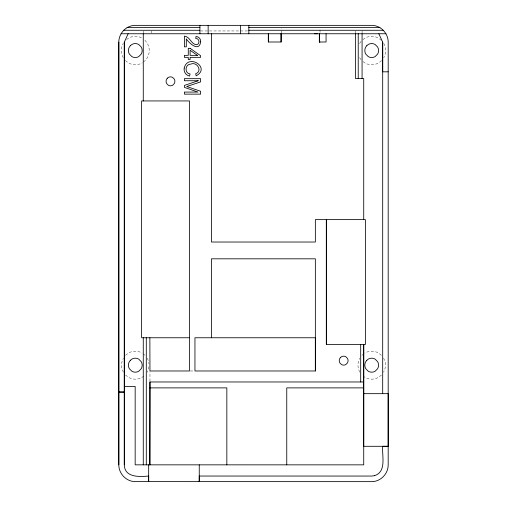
<?xml version="1.0" encoding="UTF-8"?>
<svg xmlns="http://www.w3.org/2000/svg" width="507" height="507" viewBox="0 0 507 507"><rect width="100%" height="100%" fill="white"/><g stroke="black" fill="none" stroke-linecap="round" stroke-linejoin="round"><path stroke-width="0.38" stroke-dasharray="2.54 1.9" d="M149.958 381.188L149.958 371.764M281.531 32.987L281.537 28.405M359.602 43.437L361.377 41.08M126.585 39.59L128.322 38.234A13.752 13.752 0 0 1 142.283 38.234M143.437 61.962L145.173 60.606L147.391 57.659A14.437 14.437 0 0 0 147.391 43.437L145.173 40.49L143.437 39.134M362.98 39.59L364.71 38.234A13.752 13.752 0 0 1 378.678 38.234L381.568 40.49M381.568 60.606L378.678 62.862A13.752 13.752 0 0 1 364.71 62.862L362.98 61.505M125.584 355.293L128.429 353.068A13.537 13.537 0 0 1 142.175 353.068M143.88 375.979L142.175 377.309A13.537 13.537 0 0 1 128.429 377.309L125.584 375.085M361.979 355.293L363.684 353.956M381.416 375.085L378.571 377.309A13.537 13.537 0 0 1 364.825 377.309L363.113 375.979M200.531 30.952L247.967 30.952M190.239 370.978L194.162 370.978M125.425 60.606L128.322 62.862A13.752 13.752 0 0 0 142.283 62.862M381.416 355.293L378.571 353.068A13.537 13.537 0 0 0 364.825 353.068M143.31 353.956L145.021 355.293M359.602 57.659L361.821 60.606M362.074 30.952L362.074 33.291M355.477 30.952L355.477 33.05M320.018 29.894L320.018 32.917M151.517 30.952L151.517 33.05M143.272 30.952L143.272 33.31M123.207 57.659A14.437 14.437 0 0 1 123.207 43.437M383.786 43.437A14.437 14.437 0 0 1 383.786 57.659M383.596 358.189A14.209 14.209 0 0 1 383.596 372.189M123.397 372.189A14.209 14.209 0 0 1 123.397 358.189M148.969 366.65A14.209 14.209 0 0 1 147.201 372.189M147.201 358.189A14.209 14.209 0 0 1 148.969 363.728M359.793 372.189A14.209 14.209 0 0 1 359.793 358.189"/><path stroke-width="0.76" d="M118.809 464.83L118.809 42.151C118.739 33.272 126.357 25.312 135.299 25.356L371.694 25.356C380.637 25.312 388.261 33.272 388.191 42.151L388.191 464.856C388.267 473.734 380.643 481.688 371.694 481.644L135.299 481.625C126.357 481.663 118.739 473.703 118.809 464.83L118.809 42.151M148.684 464.843L148.671 481.644L148.684 476.029C139.685 476.897 124.475 477.708 124.304 464.824L124.304 42.151L128.138 33.754M149.958 381.974L149.869 464.843L149.958 381.974L363.722 381.974M199.251 464.843L199.251 481.644L199.251 476.041L371.701 476.054L374.546 475.667M268.342 41.999L268.342 33.754L268.342 41.999L281.093 41.999L281.093 33.754L281.093 41.999M315.348 370.978L315.348 337.757L194.948 337.757L194.948 370.978L315.348 370.978L315.348 258.817L211.444 258.817L211.444 337.757M326.064 33.754L326.064 41.999L319.366 41.999L319.366 33.754L319.366 41.999L320.018 41.999M326.343 344.475L326.343 219.626L326.343 344.475L365.376 344.475L365.376 219.626L315.348 219.626L315.348 242.023L211.444 242.023L211.444 33.754M363.722 219.626L363.722 78.541L355.477 78.541L355.477 33.741M382.69 393.666L382.69 42.151L378.856 33.754M374.546 475.667C386.904 471.738 381.815 455.597 382.696 446.306L388.191 446.299L388.191 393.666L363.722 393.666M127.054 27.606L199.91 27.606M248.836 27.606L379.939 27.606M123.638 30.274L199.91 30.274M248.836 30.274L383.355 30.274M314.384 33.754L317.439 33.754M121.021 33.754L385.979 33.754M388.191 71.823L382.69 71.823L382.69 42.151M189.453 337.757L141.624 337.757L141.624 100.937L189.453 100.937L189.453 370.978L149.958 370.978L149.869 337.757M124.304 386.454L135.166 386.442L135.166 464.843L363.722 464.849L363.722 344.475L363.722 446.299L388.191 446.299M149.869 387.88L226.838 387.88L226.838 464.843M363.722 387.88L286.759 387.88L286.759 464.843M362.074 33.754L362.074 78.541M360.699 344.475L360.699 381.974M358.227 33.741L358.227 78.541M319.359 33.754L319.366 41.999M248.836 25.356L248.836 33.754M240.591 25.356L240.591 33.754M208.155 25.356L208.155 33.754M199.91 25.356L199.91 33.754M146.295 337.757L146.295 464.843M143.272 33.754L143.272 100.937M143.272 337.757L143.272 464.843M124.304 42.151L124.304 464.824M184.187 68.128C183.509 71.715 185.904 75.435 189.542 76.094L190.081 73.946C184.326 73.388 184.96 64.161 190.702 64.123C197.071 61.239 202.87 71.373 195.67 73.705L196.165 75.816C211.267 67.761 187.869 52.88 184.187 68.128M200.677 41.758C199.302 52.405 189.181 43.342 186.31 38.881L186.31 46.834L184.396 46.834L184.396 36.117C189.776 36.561 191.069 43.894 196.222 44.768C200.157 44.749 199.707 38.069 195.778 38.538L195.987 36.491C198.75 36.523 200.892 39.045 200.677 41.758M130.445 45.598L129.348 47.05A7.104 7.104 0 0 0 129.348 54.046L131.864 56.607A6.768 6.768 0 0 0 138.734 56.607L141.25 54.046A7.104 7.104 0 0 0 141.25 47.05L138.734 44.489A6.768 6.768 0 0 0 131.864 44.489L130.445 45.598M167.373 78.173L166.676 79.098A4.55 4.55 0 0 0 166.676 83.579L168.286 85.22A4.335 4.335 0 0 0 172.684 85.22L174.294 83.579A4.55 4.55 0 0 0 174.294 79.098L172.684 77.463A4.335 4.335 0 0 0 168.286 77.463L167.373 78.173M366.834 45.598L365.743 47.05A7.104 7.104 0 0 0 365.743 54.046L368.259 56.607A6.768 6.768 0 0 0 375.129 56.607L377.645 54.046A7.104 7.104 0 0 0 377.645 47.05L375.129 44.489A6.768 6.768 0 0 0 368.259 44.489L366.834 45.598M130.445 360.243L129.348 361.687A7.104 7.104 0 0 0 129.348 368.69L131.864 371.251A6.768 6.768 0 0 0 138.734 371.251L141.25 368.69A7.104 7.104 0 0 0 141.25 361.694L138.734 359.127A6.768 6.768 0 0 0 131.864 359.127L130.445 360.243M340.546 357.486L339.848 358.411A4.55 4.55 0 0 0 339.848 362.892L341.458 364.527A4.335 4.335 0 0 0 345.856 364.527L347.466 362.892A4.55 4.55 0 0 0 347.466 358.411L345.856 356.77A4.335 4.335 0 0 0 341.458 356.77L340.546 357.486M366.834 360.243L365.743 361.687A7.104 7.104 0 0 0 365.743 368.69L368.259 371.251A6.768 6.768 0 0 0 375.129 371.251L377.645 368.69A7.104 7.104 0 0 0 377.645 361.694L375.129 359.127A6.768 6.768 0 0 0 368.259 359.127L366.834 360.243M118.822 392.05L124.316 392.057L118.822 392.05M198.199 80.74L184.396 85.43L184.396 87.362L197.971 92.078L184.396 92.078L184.396 94.144L200.614 94.144L200.614 91.26L186.728 86.513L200.614 81.9L200.614 78.674L184.396 78.674L184.396 80.74L198.199 80.74M190.106 48.317L188.281 48.317L188.281 55.352L184.396 55.352L184.396 57.342L188.281 57.342L188.281 59.534L190.106 59.534L190.106 57.342L200.614 57.342L200.614 55.719L190.106 48.317M197.413 55.352L190.106 55.352L190.106 50.275L197.413 55.352"/></g></svg>
